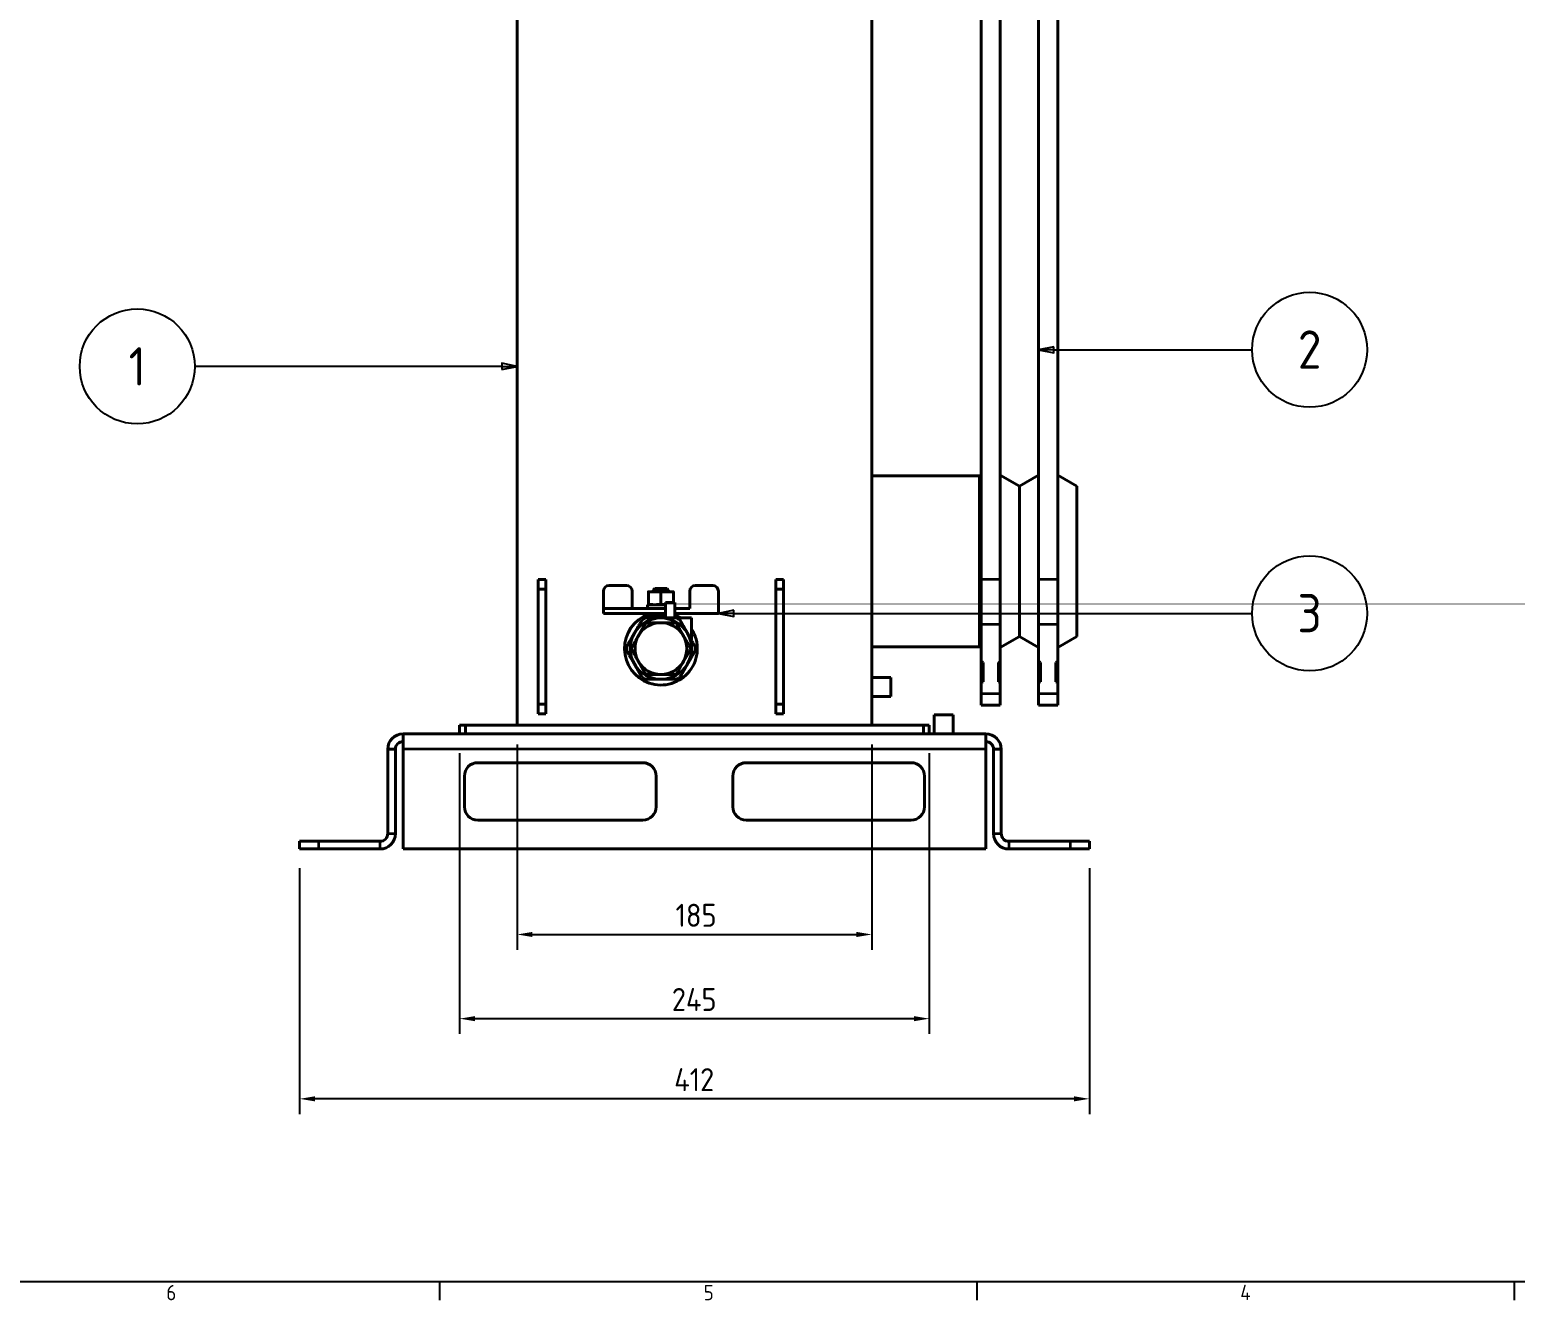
# Model space of a CAD drawing. Header units: millimetres. Extents: x 0 to 3364, y 0 to 2376.
# Drawn here: x 1749 to 2524, y 70 to 733 of the extents above; entities that cross this region are included whole.
import ezdxf

# ---------------------------------------------------------------- set-up
doc = ezdxf.new("R2010")
doc.units = ezdxf.units.MM
doc.header["$LTSCALE"] = 4
doc.layers.get('0').update_dxf_attribs({"color": 3, "lineweight": 25, "true_color": 0x00ff00})
for name, color, linetype, lineweight, true_color in [('가시적인 것(ISO)', 3, 'Continuous', 40, 0x00ff00), ('가시적인 좁은 것(ISO)', 3, 'Continuous', 35, 0x00ff00), ('기호(ISO)', 5, 'Continuous', 25, 0x0000ff), ('치수(ISO)', 2, 'Continuous', 25, 0xffff00)]:
    doc.layers.add(name, color=color, linetype=linetype, lineweight=lineweight, true_color=true_color)
doc.layers.add('경계(ISO)', color=7, linetype='Continuous', lineweight=25)
doc.styles.add('문자 텍스트_PSTEK_POSCO', font='isocp.shx')
doc.styles.add('부품번호텍스트_PSTEK_POSCO', font='isocp.shx')
doc.styles.add('치수 텍스트_PSTEK_POSCO', font='isocp.shx')
doc.dimstyles.new('치수_PSTEK_POSCO', dxfattribs={"dimscale": 4, "dimtxt": 3, "dimasz": 2, "dimexe": 2, "dimexo": 2.5, "dimgap": 1, "dimtad": 1, "dimrnd": 1e-08, "dimdsep": 46, "dimtxsty": '치수 텍스트_PSTEK_POSCO', "dimcen": 0.09, "dimdle": 10, "dimclrd": 7, "dimclre": 7, "dimclrt": 2, "dimadec": 1, "dimazin": 2, "dimtfac": 1, "dimtmove": 0, "dimatfit": 3, "dimfxl": 1, "dimtolj": 1, "dimlwd": -1, "dimlwe": -1, "dimarcsym": 0})

# ---------------------------------------------------------------- blocks, each defined once
blk = doc.blocks.new('경계 Default Border')
at = {"layer": '경계(ISO)'}
for p, q in [((490.58, 20), (490.58, 17.6)), ((560.67, 20), (560.67, 17.6)), ((630.75, 20), (630.75, 17.6))]:
    blk.add_line(p, q, dxfattribs=at)
at = {"layer": '경계(ISO)', "flags": 128}
blk.add_lwpolyline([(20, 20), (20, 574), (821, 574), (821, 20), (20, 20)], dxfattribs=at)
at = {"layer": '경계(ISO)', "color": 2, "true_color": 0xffff00, "char_height": 2, "attachment_point": 7, "style": '문자 텍스트_PSTEK_POSCO'}
for s, insert in [('6', (454.97, 17.58)), ('5', (525.05, 17.58)), ('4', (595.02, 17.6))]:
    blk.add_mtext(s, dxfattribs=dict(at, insert=insert))
blk = doc.blocks.new('*D37')
at = {"layer": 'Defpoints', "color": 0, "transparency": 16777216}
for p in [(1889.37, 305.7), (2301.37, 305.7), (1889.37, 175.39)]:
    blk.add_point(p, dxfattribs=at)
at = {"layer": '치수(ISO)', "color": 7, "transparency": 16777216}
for p, q in [((1889.37, 295.7), (1889.37, 167.39)), ((2301.37, 295.7), (2301.37, 167.39)), ((2293.37, 175.39), (1897.37, 175.39))]:
    blk.add_line(p, q, dxfattribs=at)
for points in [[(1897.37, 176.72), (1897.37, 174.06), (1889.37, 175.39)], [(2293.37, 176.72), (2293.37, 174.06), (2301.37, 175.39)]]:
    blk.add_solid(points, dxfattribs=at)
at = {"layer": '치수(ISO)', "color": 2, "transparency": 16777216, "insert": (2084.81, 185.39), "char_height": 12, "attachment_point": 4, "style": '치수 텍스트_PSTEK_POSCO'}
blk.add_mtext('\\A1;412', dxfattribs=at)
blk = doc.blocks.new('*D38')
at = {"layer": 'Defpoints', "color": 0, "transparency": 16777216}
for p in [(2002.87, 370.2), (2187.87, 370.2), (2187.87, 261.11)]:
    blk.add_point(p, dxfattribs=at)
at = {"layer": '치수(ISO)', "color": 7, "transparency": 16777216}
for p, q in [((2002.87, 360.2), (2002.87, 253.11)), ((2187.87, 360.2), (2187.87, 253.11)), ((2010.87, 261.11), (2179.87, 261.11))]:
    blk.add_line(p, q, dxfattribs=at)
for points in [[(2010.87, 262.44), (2010.87, 259.77), (2002.87, 261.11)], [(2179.87, 262.44), (2179.87, 259.77), (2187.87, 261.11)]]:
    blk.add_solid(points, dxfattribs=at)
at = {"layer": '치수(ISO)', "color": 2, "transparency": 16777216, "insert": (2085.52, 271.11), "char_height": 12, "attachment_point": 4, "style": '치수 텍스트_PSTEK_POSCO'}
blk.add_mtext('\\A1;185', dxfattribs=at)
blk = doc.blocks.new('*D39')
at = {"layer": 'Defpoints', "color": 0, "transparency": 16777216}
for p in [(1972.87, 365.7), (2217.87, 365.7), (2217.87, 217.21)]:
    blk.add_point(p, dxfattribs=at)
at = {"layer": '치수(ISO)', "color": 7, "transparency": 16777216}
for p, q in [((1972.87, 355.7), (1972.87, 209.21)), ((2217.87, 355.7), (2217.87, 209.21)), ((1980.87, 217.21), (2209.87, 217.21))]:
    blk.add_line(p, q, dxfattribs=at)
for points in [[(1980.87, 218.54), (1980.87, 215.88), (1972.87, 217.21)], [(2209.87, 218.54), (2209.87, 215.88), (2217.87, 217.21)]]:
    blk.add_solid(points, dxfattribs=at)
at = {"layer": '치수(ISO)', "color": 2, "transparency": 16777216, "insert": (2083.57, 227.21), "char_height": 12, "attachment_point": 4, "style": '치수 텍스트_PSTEK_POSCO'}
blk.add_mtext('\\A1;245', dxfattribs=at)
blk = doc.blocks.new('품번기호1')
at = {"layer": '기호(ISO)', "color": 7}
for p, q in [((500.72, 139.35), (498.72, 139.75)), ((498.72, 139.75), (498.72, 138.95)), ((498.72, 139.35), (458.68, 139.35)), ((498.72, 139.35), (500.72, 139.35)), ((498.72, 138.95), (500.72, 139.35))]:
    blk.add_line(p, q, dxfattribs=at)
at = {"layer": '기호(ISO)', "color": 7, "flags": 128}
blk.add_lwpolyline([(498.72, 138.95), (500.72, 139.35), (498.72, 139.75), (498.72, 138.95)], dxfattribs=at)
at = {"layer": '기호(ISO)'}
blk.add_circle((451.18, 139.35), 7.5, dxfattribs=at)
at = {"layer": '기호(ISO)', "color": 7}
blk.add_solid([(498.72, 138.95), (500.72, 139.35), (498.72, 139.75), (498.72, 138.95)], dxfattribs=at)
at = {"layer": '기호(ISO)', "color": 7, "insert": (451.18, 139.35), "char_height": 5, "attachment_point": 5, "style": '부품번호텍스트_PSTEK_POSCO'}
blk.add_mtext('1', dxfattribs=at)
blk = doc.blocks.new('품번기호2')
at = {"layer": '기호(ISO)', "color": 7}
for p, q in [((570.72, 141.92), (568.72, 141.52)), ((570.72, 141.52), (568.72, 141.52)), ((568.72, 141.52), (570.72, 141.12)), ((570.72, 141.12), (570.72, 141.92)), ((570.72, 141.52), (596.56, 141.52))]:
    blk.add_line(p, q, dxfattribs=at)
at = {"layer": '기호(ISO)', "color": 7, "flags": 128}
blk.add_lwpolyline([(570.72, 141.92), (568.72, 141.52), (570.72, 141.12), (570.72, 141.92)], dxfattribs=at)
at = {"layer": '기호(ISO)'}
blk.add_circle((604.06, 141.52), 7.5, dxfattribs=at)
at = {"layer": '기호(ISO)', "color": 7}
blk.add_solid([(570.72, 141.92), (568.72, 141.52), (570.72, 141.12), (570.72, 141.92)], dxfattribs=at)
at = {"layer": '기호(ISO)', "color": 7, "insert": (604.06, 141.54), "char_height": 5, "attachment_point": 5, "style": '부품번호텍스트_PSTEK_POSCO'}
blk.add_mtext('2', dxfattribs=at)
blk = doc.blocks.new('품번기호12')
at = {"layer": '기호(ISO)', "color": 7}
for p, q in [((528.97, 107.55), (526.97, 107.15)), ((528.97, 107.15), (526.97, 107.15)), ((526.97, 107.15), (528.97, 106.75)), ((528.97, 106.75), (528.97, 107.55)), ((528.97, 107.15), (596.56, 107.15))]:
    blk.add_line(p, q, dxfattribs=at)
at = {"layer": '기호(ISO)', "color": 7, "flags": 128}
blk.add_lwpolyline([(528.97, 107.55), (526.97, 107.15), (528.97, 106.75), (528.97, 107.55)], dxfattribs=at)
at = {"layer": '기호(ISO)'}
blk.add_circle((604.06, 107.15), 7.5, dxfattribs=at)
at = {"layer": '기호(ISO)', "color": 7}
blk.add_solid([(528.97, 107.55), (526.97, 107.15), (528.97, 106.75), (528.97, 107.55)], dxfattribs=at)
at = {"layer": '기호(ISO)', "color": 7, "insert": (604.06, 107.17), "char_height": 5, "attachment_point": 5, "style": '부품번호텍스트_PSTEK_POSCO'}
blk.add_mtext('3', dxfattribs=at)

msp = doc.modelspace()

# ---------------------------------------------------------------- linework, layer by layer
at = {"layer": '가시적인 것(ISO)'}
for p, q in [((2002.8715, 370.1988), (2002.8715, 1009.6988)), ((2187.8715, 370.1988), (2187.8715, 1009.6988)), ((2244.8715, 446.3817), (2244.8715, 915.0158)), ((2254.8715, 915.0158), (2254.8715, 446.3817)), ((2274.8715, 446.3817), (2274.8715, 915.0158)), ((2284.8715, 915.0158), (2284.8715, 446.3817)), ((2244.0921, 500.2488), (2187.8715, 500.2488)), ((2244.0921, 500.2488), (2244.8715, 500.6988)), ((2244.0921, 411.1488), (2244.0921, 500.2488)), ((2264.8715, 494.9253), (2254.8715, 500.6988)), ((2264.8715, 494.9253), (2274.8715, 500.6988)), ((2294.8715, 494.9253), (2284.8715, 500.6988)), ((2264.8715, 416.4723), (2264.8715, 494.9253)), ((2294.8715, 416.4723), (2294.8715, 494.9253)), ((2013.8715, 446.1988), (2013.8715, 441.1988)), ((2017.8715, 446.1988), (2013.8715, 446.1988)), ((2017.8715, 441.1988), (2017.8715, 446.1988)), ((2050.8715, 443.0988), (2059.8715, 443.0988)), ((2095.8715, 443.0988), (2104.8715, 443.0988)), ((2137.8715, 446.1988), (2137.8715, 441.1988)), ((2141.8715, 446.1988), (2137.8715, 446.1988)), ((2141.8715, 441.1988), (2141.8715, 446.1988)), ((2244.8715, 446.3817), (2244.8715, 422.8894)), ((2254.8715, 422.8894), (2254.8715, 446.3817)), ((2274.8715, 446.3817), (2274.8715, 422.8894)), ((2284.8715, 422.8894), (2284.8715, 446.3817)), ((2013.8715, 441.1988), (2017.8715, 441.1988)), ((2013.8715, 441.1988), (2013.8715, 381.1988)), ((2017.8715, 381.1988), (2017.8715, 441.1988)), ((2047.8715, 431.0988), (2047.8715, 440.0988)), ((2062.8715, 431.0988), (2062.8715, 440.0988)), ((2071.3715, 439.8988), (2074.6215, 439.8988)), ((2071.3715, 439.6293), (2071.3715, 433.3682)), ((2074.6385, 441.4988), (2073.8715, 440.7318)), ((2073.8715, 440.7318), (2081.8715, 440.7318)), ((2073.8715, 440.7318), (2073.8715, 439.8988)), ((2074.6215, 439.8988), (2081.1215, 439.8988)), ((2074.6385, 441.4988), (2081.1045, 441.4988)), ((2077.8715, 439.6293), (2077.8715, 433.3682)), ((2085.0715, 434.1988), (2080.2715, 434.1988)), ((2080.2715, 426.1988), (2080.2715, 434.1988)), ((2081.1045, 441.4988), (2081.8715, 440.7318)), ((2081.1215, 439.8988), (2084.3715, 439.8988)), ((2081.8715, 440.7318), (2081.8715, 439.8988)), ((2084.3715, 434.1988), (2084.3715, 439.6293)), ((2085.0715, 426.1988), (2085.0715, 434.1988)), ((2092.8715, 431.0988), (2092.8715, 440.0988)), ((2107.8715, 428.5988), (2107.8715, 440.0988)), ((2137.8715, 441.1988), (2141.8715, 441.1988)), ((2137.8715, 441.1988), (2137.8715, 381.1988)), ((2141.8715, 381.1988), (2141.8715, 441.1988)), ((2047.8715, 431.0988), (2080.2715, 431.0988)), ((2047.8715, 431.0988), (2047.8715, 428.5988)), ((2080.2715, 428.5988), (2047.8715, 428.5988)), ((2070.8715, 433.0988), (2080.2715, 433.0988)), ((2070.8715, 433.0988), (2070.8715, 431.0988)), ((2071.4715, 428.5988), (2071.3715, 428.4988)), ((2071.3715, 428.4988), (2080.2715, 428.4988)), ((2071.3715, 428.4988), (2071.3715, 427.4988)), ((2071.3715, 427.4988), (2080.2715, 427.4988)), ((2071.4715, 427.3988), (2071.3715, 427.4988)), ((2071.4715, 427.3988), (2071.3715, 427.2988)), ((2071.3715, 427.2988), (2080.2715, 427.2988)), ((2071.3715, 427.2988), (2071.3715, 426.2988)), ((2071.3715, 426.2988), (2080.2715, 426.2988)), ((2071.4715, 426.1988), (2071.3715, 426.2988)), ((2071.4715, 427.3988), (2080.2715, 427.3988)), ((2085.0715, 431.0988), (2092.8715, 431.0988)), ((2107.8715, 428.5988), (2085.0715, 428.5988)), ((2093.8715, 426.1988), (2087.3715, 426.1988)), ((2087.3715, 425.3934), (2087.3715, 426.1988)), ((2093.8715, 414.486), (2093.8715, 426.1988)), ((2244.8715, 403.3986), (2244.8715, 422.8894)), ((2254.8715, 422.8894), (2254.8715, 403.3986)), ((2274.8715, 403.3986), (2274.8715, 422.8894)), ((2284.8715, 422.8894), (2284.8715, 403.3986)), ((2244.0921, 411.1488), (2187.8715, 411.1488)), ((2244.0921, 411.1488), (2244.8715, 410.6988)), ((2264.8715, 416.4723), (2254.8715, 410.6988)), ((2264.8715, 416.4723), (2274.8715, 410.6988)), ((2294.8715, 416.4723), (2284.8715, 410.6988)), ((2244.8715, 403.3986), (2245.8715, 402.9649)), ((2244.8715, 392.4795), (2244.8715, 403.3986)), ((2245.8715, 402.9649), (2245.8715, 392.9133)), ((2253.8715, 402.9649), (2254.8715, 403.3986)), ((2253.8715, 392.9133), (2253.8715, 402.9649)), ((2254.8715, 403.3986), (2254.8715, 392.4795)), ((2274.8715, 403.3986), (2275.8715, 402.9649)), ((2274.8715, 392.4795), (2274.8715, 403.3986)), ((2275.8715, 402.9649), (2275.8715, 392.9133)), ((2283.8715, 402.9649), (2284.8715, 403.3986)), ((2283.8715, 392.9133), (2283.8715, 402.9649)), ((2284.8715, 403.3986), (2284.8715, 392.4795)), ((2187.8715, 395.1988), (2197.8715, 395.1988)), ((2197.8715, 385.1988), (2197.8715, 395.1988)), ((2245.8715, 392.9133), (2244.8715, 392.4795)), ((2244.8715, 386.7295), (2244.8715, 392.4795)), ((2254.8715, 392.4795), (2253.8715, 392.9133)), ((2254.8715, 392.4795), (2254.8715, 386.7295)), ((2275.8715, 392.9133), (2274.8715, 392.4795)), ((2274.8715, 386.7295), (2274.8715, 392.4795)), ((2284.8715, 392.4795), (2283.8715, 392.9133)), ((2284.8715, 392.4795), (2284.8715, 386.7295)), ((2017.8715, 381.1988), (2013.8715, 381.1988)), ((2013.8715, 381.1988), (2013.8715, 376.1988)), ((2017.8715, 376.1988), (2017.8715, 381.1988)), ((2141.8715, 381.1988), (2137.8715, 381.1988)), ((2137.8715, 381.1988), (2137.8715, 376.1988)), ((2141.8715, 376.1988), (2141.8715, 381.1988)), ((2187.8715, 385.1988), (2197.8715, 385.1988)), ((2244.8715, 386.7295), (2244.8715, 380.6988)), ((2254.8715, 380.6988), (2244.8715, 380.6988)), ((2254.8715, 380.6988), (2254.8715, 386.7295)), ((2274.8715, 386.7295), (2274.8715, 380.6988)), ((2284.8715, 380.6988), (2274.8715, 380.6988)), ((2284.8715, 380.6988), (2284.8715, 386.7295)), ((2013.8715, 376.1988), (2017.8715, 376.1988)), ((2137.8715, 376.1988), (2141.8715, 376.1988)), ((2230.3715, 375.6988), (2220.3715, 375.6988)), ((2220.3715, 365.6988), (2220.3715, 375.6988)), ((2230.3715, 365.6988), (2230.3715, 375.6988)), ((1943.3715, 365.6988), (2247.3715, 365.6988)), ((1943.3715, 365.6988), (1943.3715, 357.6988)), ((1975.8715, 370.1988), (1972.8715, 370.1988)), ((1972.8715, 370.1988), (1972.8715, 365.6988)), ((1975.8715, 365.6988), (1975.8715, 370.1988)), ((2214.8715, 370.1988), (1975.8715, 370.1988)), ((2217.8715, 370.1988), (2214.8715, 370.1988)), ((2214.8715, 370.1988), (2214.8715, 365.6988)), ((2217.8715, 365.6988), (2217.8715, 370.1988)), ((2247.3715, 357.6988), (2247.3715, 365.6988)), ((1939.3715, 357.6988), (1935.3715, 357.6988)), ((1935.3715, 357.6988), (1935.3715, 313.6988)), ((1939.3715, 313.6988), (1939.3715, 357.6988)), ((1943.3715, 305.6988), (1943.3715, 357.6988)), ((2247.3715, 357.6988), (2247.3715, 305.6988)), ((2255.3715, 357.6988), (2251.3715, 357.6988)), ((2251.3715, 313.6988), (2251.3715, 357.6988)), ((2255.3715, 313.6988), (2255.3715, 357.6988)), ((1982.3715, 350.6988), (2068.3715, 350.6988)), ((2122.3715, 350.6988), (2208.3715, 350.6988)), ((1975.3715, 327.6988), (1975.3715, 343.6988)), ((2075.3715, 343.6988), (2075.3715, 327.6988)), ((2115.3715, 327.6988), (2115.3715, 343.6988)), ((2215.3715, 343.6988), (2215.3715, 327.6988)), ((2068.3715, 320.6988), (1982.3715, 320.6988)), ((2208.3715, 320.6988), (2122.3715, 320.6988)), ((1889.3715, 309.6988), (1899.3715, 309.6988)), ((1889.3715, 309.6988), (1889.3715, 305.6988)), ((1899.3715, 305.6988), (1889.3715, 305.6988)), ((1899.3715, 309.6988), (1931.3715, 309.6988)), ((1899.3715, 305.6988), (1931.3715, 305.6988)), ((2247.3715, 305.6988), (1943.3715, 305.6988)), ((2291.3715, 309.6988), (2259.3715, 309.6988)), ((2259.3715, 305.6988), (2291.3715, 305.6988)), ((2291.3715, 309.6988), (2301.3715, 309.6988)), ((2301.3715, 305.6988), (2291.3715, 305.6988)), ((2301.3715, 305.6988), (2301.3715, 309.6988))]:
    msp.add_line(p, q, dxfattribs=at)
for centre, radius, start, end in [((2050.8715, 440.0988), 3, 90, 180), ((2059.8715, 440.0988), 3, 0, 90), ((2095.8715, 440.0988), 3, 90, 180), ((2104.8715, 440.0988), 3, 0, 90), ((2077.8715, 410.1988), 19, 110.0051901, 32.6368975), ((2077.8715, 410.1988), 16, 90, 150), ((2077.8715, 410.1988), 17.92, 116.7655006, 123.2344994), ((2077.8715, 410.1988), 16, 30, 90), ((2077.8715, 410.1988), 19, 57.3631025, 67.7315045), ((2077.8715, 410.1988), 17.92, 56.7655006, 63.2344994), ((2077.8715, 410.1988), 13.5, 90, 150), ((2077.8715, 410.1988), 13.5171, 87.118905, 92.881095), ((2077.8715, 410.1988), 13.5, 30, 90), ((2077.8715, 410.1988), 17.92, 176.7655006, 183.2344994), ((2077.8715, 410.1988), 16, 150, 210), ((2077.8715, 410.1988), 13.5, 150, 210), ((2077.8715, 410.1988), 13.5171, 147.118905, 152.881095), ((2077.8715, 410.1988), 13.5171, 27.118905, 32.881095), ((2077.8715, 410.1988), 13.5, 330, 30), ((2077.8715, 410.1988), 16, 330, 30), ((2077.8715, 410.1988), 17.92, 356.7655006, 3.2344994), ((2077.8715, 410.1988), 13.5171, 207.118905, 212.881095), ((2077.8715, 410.1988), 13.5, 210, 270), ((2077.8715, 410.1988), 13.5, 270, 330), ((2077.8715, 410.1988), 13.5171, 327.118905, 332.881095), ((2077.8715, 410.1988), 16, 210, 270), ((2077.8715, 410.1988), 17.92, 236.7655006, 243.2344994), ((2077.8715, 410.1988), 13.5171, 267.118905, 272.881095), ((2077.8715, 410.1988), 16, 270, 330), ((2077.8715, 410.1988), 17.92, 296.7655006, 303.2344994), ((1943.3715, 357.6988), 8, 90, 180), ((2247.3715, 357.6988), 8, 0, 90), ((1943.3715, 357.6988), 4, 90, 180), ((2247.3715, 357.6988), 4, 0, 90), ((1982.3715, 343.6988), 7, 90, 180), ((2068.3715, 343.6988), 7, 0, 90), ((2122.3715, 343.6988), 7, 90, 180), ((2208.3715, 343.6988), 7, 0, 90), ((1982.3715, 327.6988), 7, 180, 270), ((2068.3715, 327.6988), 7, 270, 0), ((2122.3715, 327.6988), 7, 180, 270), ((2208.3715, 327.6988), 7, 270, 0), ((1931.3715, 313.6988), 8, 270, 0), ((1931.3715, 313.6988), 4, 270, 0), ((2259.3715, 313.6988), 8, 180, 270), ((2259.3715, 313.6988), 4, 180, 270)]:
    msp.add_arc(centre, radius, start, end, dxfattribs=at)
for points, weights in [([(2071.3715, 439.8988), (2071.3715, 439.8988), (2071.3715, 439.6293)], [1, 1.04314139574, 1.01001874936]), ([(2071.3715, 439.6293), (2073.1132, 439.8988), (2074.6215, 439.8988)], [1.01001874936, 1.04314139574, 1]), ([(2074.6215, 439.8988), (2076.1298, 439.8988), (2077.8715, 439.6293)], [1, 1.04314139574, 1.01001874936]), ([(2077.8715, 439.6293), (2079.6132, 439.8988), (2081.1215, 439.8988)], [1.01001874936, 1.04314139574, 1]), ([(2081.1215, 439.8988), (2082.6298, 439.8988), (2084.3715, 439.6293)], [1, 1.04314139574, 1.01001874936]), ([(2084.3715, 439.6293), (2084.3715, 439.8988), (2084.3715, 439.8988)], [1.01001874936, 1.04314139574, 1]), ([(2077.8715, 426.1988), (2074.0648, 426.1988), (2069.8014, 426.1988)], [1, 1.0295630141, 1]), ([(2071.3715, 433.3682), (2071.3715, 433.0988), (2071.3715, 433.0988)], [1.01001874936, 1.04314139574, 1]), ([(2074.6215, 433.0988), (2073.1132, 433.0988), (2071.3715, 433.3682)], [1, 1.04314139574, 1.01001874936]), ([(2077.8715, 433.3682), (2076.1298, 433.0988), (2074.6215, 433.0988)], [1.01001874936, 1.04314139574, 1]), ([(2080.2715, 433.1185), (2079.1509, 433.1703), (2077.8715, 433.3682)], [1.01781502807, 1.03414058902, 1.01001874936]), ([(2085.9416, 426.1988), (2081.6781, 426.1988), (2077.8715, 426.1988)], [1, 1.0295630141, 1]), ([(2068.0501, 425.1877), (2065.9184, 421.4954), (2064.0151, 418.1988)], [1, 1.0295630141, 1]), ([(2070.0773, 423.6988), (2067.9888, 420.0815), (2066.1801, 416.9488)], [1.10017793758, 1.08870427445, 1]), ([(2077.8715, 423.6988), (2074.2542, 423.6988), (2070.0773, 423.6988)], [1, 1.08870427445, 1.10017793758]), ([(2085.6657, 423.6988), (2081.4888, 423.6988), (2077.8715, 423.6988)], [1.10017793758, 1.08870427445, 1]), ([(2089.5628, 416.9488), (2087.7542, 420.0815), (2085.6657, 423.6988)], [1, 1.08870427445, 1.10017793758]), ([(2091.7279, 418.1988), (2089.8246, 421.4954), (2087.6928, 425.1877)], [1, 1.0295630141, 1]), ([(2064.0151, 418.1988), (2062.1118, 414.9021), (2059.98, 411.2099)], [1, 1.0295630141, 1]), ([(2066.1801, 416.9488), (2064.3715, 413.8161), (2062.283, 410.1988)], [1, 1.08870427445, 1.10017793758]), ([(2093.4599, 410.1988), (2091.3715, 413.8161), (2089.5628, 416.9488)], [1.10017793758, 1.08870427445, 1]), ([(2095.7629, 411.2099), (2093.6312, 414.9021), (2091.7279, 418.1988)], [1, 1.0295630141, 1]), ([(2059.98, 409.1877), (2062.1118, 405.4954), (2064.0151, 402.1988)], [1, 1.0295630141, 1]), ([(2062.283, 410.1988), (2064.3715, 406.5815), (2066.1801, 403.4488)], [1.10017793758, 1.08870427445, 1]), ([(2066.1801, 403.4488), (2067.9888, 400.3161), (2070.0773, 396.6988)], [1, 1.08870427445, 1.10017793758]), ([(2085.6657, 396.6988), (2087.7542, 400.3161), (2089.5628, 403.4488)], [1.10017793758, 1.08870427445, 1]), ([(2089.5628, 403.4488), (2091.3715, 406.5815), (2093.4599, 410.1988)], [1, 1.08870427445, 1.10017793758]), ([(2091.7279, 402.1988), (2093.6312, 405.4954), (2095.7629, 409.1877)], [1, 1.0295630141, 1]), ([(2064.0151, 402.1988), (2065.9184, 398.9021), (2068.0501, 395.2099)], [1, 1.0295630141, 1]), ([(2070.0773, 396.6988), (2074.2542, 396.6988), (2077.8715, 396.6988)], [1.10017793758, 1.08870427445, 1]), ([(2077.8715, 396.6988), (2081.4888, 396.6988), (2085.6657, 396.6988)], [1, 1.08870427445, 1.10017793758]), ([(2087.6928, 395.2099), (2089.8246, 398.9021), (2091.7279, 402.1988)], [1, 1.0295630141, 1]), ([(2069.8014, 394.1988), (2074.0648, 394.1988), (2077.8715, 394.1988)], [1, 1.0295630141, 1]), ([(2077.8715, 394.1988), (2081.6781, 394.1988), (2085.9416, 394.1988)], [1, 1.0295630141, 1])]:
    msp.add_rational_spline(points, weights, degree=2, dxfattribs=at)
at = {"layer": '가시적인 좁은 것(ISO)'}
for p, q in [((2244.8715, 446.3817), (2254.8715, 446.3817)), ((2274.8715, 446.3817), (2284.8715, 446.3817)), ((2244.8715, 422.8894), (2254.8715, 422.8894)), ((2274.8715, 422.8894), (2284.8715, 422.8894)), ((2244.8715, 386.7295), (2254.8715, 386.7295)), ((2274.8715, 386.7295), (2284.8715, 386.7295)), ((2247.3715, 357.6988), (1943.3715, 357.6988)), ((1935.3715, 313.6988), (1939.3715, 313.6988)), ((2251.3715, 313.6988), (2255.3715, 313.6988)), ((1899.3715, 305.6988), (1899.3715, 309.6988)), ((1931.3715, 305.6988), (1931.3715, 309.6988)), ((2259.3715, 309.6988), (2259.3715, 305.6988)), ((2291.3715, 309.6988), (2291.3715, 305.6988))]:
    msp.add_line(p, q, dxfattribs=at)

# ---------------------------------------------------------------- block references
at = {"xscale": 4, "yscale": 4, "zscale": 4}
msp.add_blockref('경계 Default Border', (0, 0), dxfattribs=at)
at = {"layer": '기호(ISO)', "xscale": 4, "yscale": 4, "zscale": 4}
for name in ['품번기호2', '품번기호1', '품번기호12']:
    msp.add_blockref(name, (0, 0), dxfattribs=at)

# ---------------------------------------------------------------- dimensions: what is measured, and where the dimension line sits
at = {"layer": '치수(ISO)', "color": 7}
dim = msp.add_linear_dim(base=(2217.8715, 217.2112), p1=(1972.8715, 365.6988), p2=(2217.8715, 365.6988), angle=180, dimstyle='치수_PSTEK_POSCO', override={"dimdec": 2, "dimtp": 0, "dimtm": 0, "dimtdec": 2, "dimtofl": 0, "dimatfit": 1}, dxfattribs=at)
dim.commit()
dim.dimension.update_dxf_attribs({"geometry": '*D39', "text_midpoint": (2095.3715, 217.2112), "dimtype": 160})
for base, p1, p2, picture, middle in [((2187.8715, 261.106), (2002.8715, 370.1988), (2187.8715, 370.1988), '*D38', (2095.3715, 261.106)), ((1889.3715, 175.3901), (2301.3715, 305.6988), (1889.3715, 305.6988), '*D37', (2095.3715, 175.3901))]:
    dim = msp.add_linear_dim(base=base, p1=p1, p2=p2, dimstyle='치수_PSTEK_POSCO', override={"dimdec": 2, "dimtp": 0, "dimtm": 0, "dimtdec": 2, "dimtofl": 0, "dimatfit": 1}, dxfattribs=at)
    dim.commit()
    dim.dimension.update_dxf_attribs({"geometry": picture, "text_midpoint": middle, "dimtype": 160})

doc.saveas('drawing.dxf')
